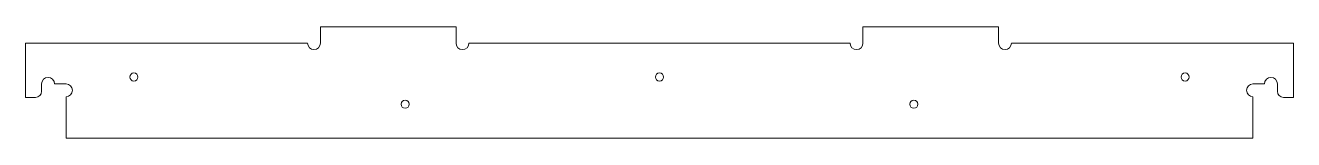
# Model space of a CAD drawing. Header units: millimetres. Extents: x -468 to 468, y 0 to 82.
import ezdxf

# ---------------------------------------------------------------- set-up
doc = ezdxf.new("R2010")
doc.units = ezdxf.units.MM

msp = doc.modelspace()

# ---------------------------------------------------------------- linework, layer by layer
at = {"color": 7, "linetype": 'Continuous', "lineweight": 15}
for p, q in [((-150, 82), (-250, 82)), ((-250, 82), (-250, 70)), ((-150, 70), (-150, 82)), ((250, 82), (150, 82)), ((150, 82), (150, 70)), ((250, 70), (250, 82)), ((-259.5, 70), (-467.5, 70)), ((-467.5, 70), (-467.5, 30)), ((140.5, 70), (-140.5, 70)), ((467.5, 70), (259.5, 70)), ((467.5, 30), (467.5, 70)), ((-455.5, 34.5), (-455.5, 40)), ((-446, 40), (-437.5, 40)), ((437.5, 40), (446, 40)), ((455.5, 40), (455.5, 34.5)), ((-467.5, 30), (-460, 30)), ((-437.5, 30.5), (-437.5, 0)), ((437.5, 0), (437.5, 30.5)), ((460, 30), (467.5, 30)), ((-437.5, 0), (437.5, 0))]:
    msp.add_line(p, q, dxfattribs=at)
for centre in [(-387.5, 45), (0, 45), (387.5, 45), (-187.5, 25), (187.5, 25)]:
    msp.add_circle(centre, 3, dxfattribs=at)
for centre, radius, start, end in [((-254.75, 70), 4.75, 180, 0), ((-145.25, 70), 4.75, 180, 0), ((145.25, 70), 4.75, 180, 0), ((254.75, 70), 4.75, 180, 0), ((-450.75, 40), 4.75, 0, 180), ((-437.5, 35.25), 4.75, 270, 90), ((437.5, 35.25), 4.75, 90, 270), ((450.75, 40), 4.75, 0, 180), ((-460, 34.5), 4.5, 270, 0), ((460, 34.5), 4.5, 180, 270)]:
    msp.add_arc(centre, radius, start, end, dxfattribs=at)

doc.saveas('drawing.dxf')
